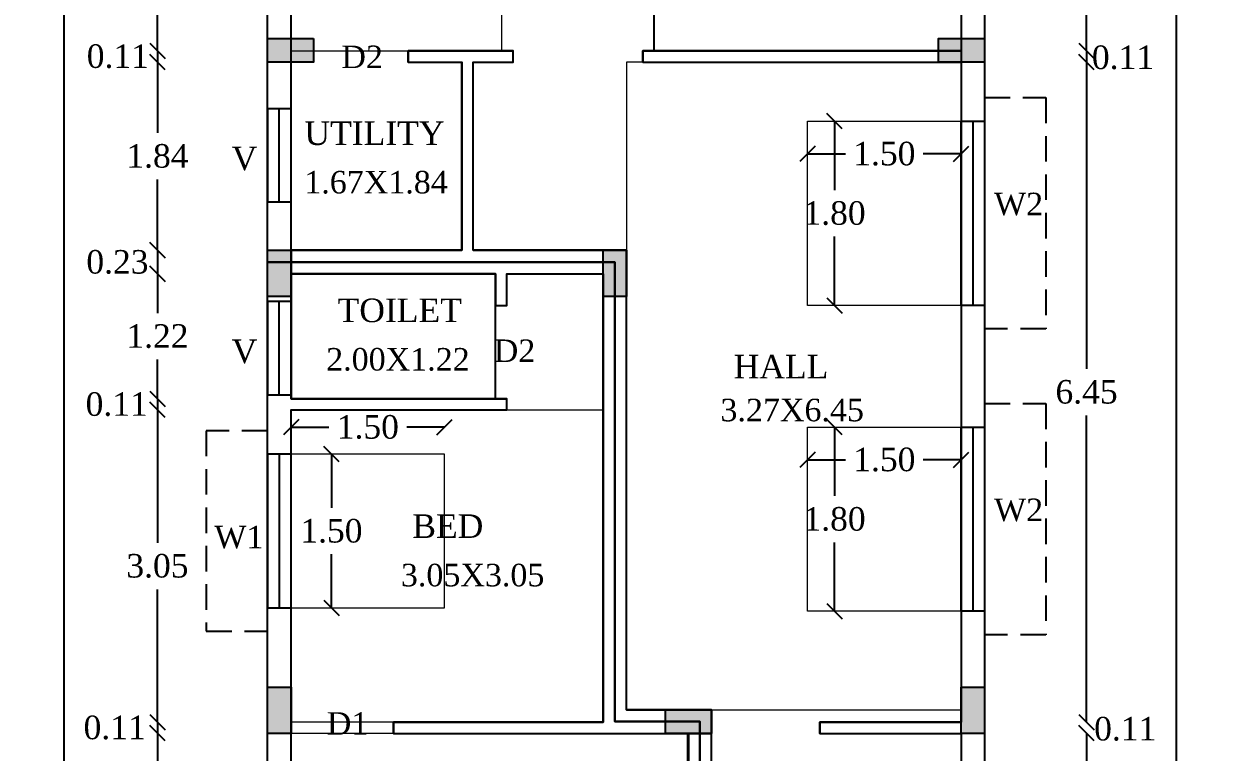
# Model space of a CAD drawing. Header units: metres. Extents: x 7608 to 7792, y -2400 to -2275.
# Drawn here: x 7667.82 to 7679.47, y -2310.69 to -2303.58 of the extents above; entities that cross this region are included whole.
import ezdxf

# ---------------------------------------------------------------- set-up
doc = ezdxf.new("R2010")
doc.units = ezdxf.units.M
doc.header["$MEASUREMENT"] = 0
doc.linetypes.add('HIDDEN', pattern=[0.375, 0.25, -0.125])
doc.layers.add('BLK_1_FLR_1_BLT_UP_AREA', color=1, linetype='Continuous', plot=False)
for name, color, linetype in [('BLK_1_FLR_1_CARPET_AREA', 10, 'Continuous'), ('BLK_1_FLR_1_REGULAR_ROOM_1', 117, 'Continuous'), ('BLK_1_FLR_1_ROOF_AREA', 7, 'Continuous'), ('BLK_1_FLR_1_UNITFA_1', 7, 'Continuous'), ('BLK_1_FLR_1_UNITFA_2', 7, 'Continuous'), ('BLK_1_FLR_1_WC_BATH', 7, 'Continuous')]:
    doc.layers.add(name, color=color, linetype=linetype)
for name, color, linetype, lineweight in [('BLK_1_FLR_1_KITCHEN', 163, 'Continuous', 0), ('BLK_1_FLR_1_REGULAR_ROOM_2', 163, 'Continuous', 0), ('BLK_1_FLR_1_REGULAR_ROOM_3', 163, 'Continuous', 0), ('BLK_1_FLR_1_ROOM_1_LIGHT_VENTILATION_1', 232, 'Continuous', 0), ('BLK_1_FLR_1_ROOM_1_LIGHT_VENTILATION_2', 232, 'Continuous', 0)]:
    doc.layers.add(name, color=color, linetype=linetype, lineweight=lineweight)
doc.styles.add('Isa-', font='times.ttf')
doc.styles.add('STYLE2', font='times.ttf')
doc.dimstyles.new('ISO-25', dxfattribs={"dimscale": 0, "dimtxt": 0.23, "dimasz": 0.15, "dimexe": 1.25, "dimexo": 0.625, "dimgap": 0.11, "dimtad": 0, "dimtih": 1, "dimtoh": 1, "dimzin": 1, "dimdsep": 46, "dimtxsty": 'STYLE2', "dimblk": 'OBLIQUE', "dimcen": 0, "dimse1": 1, "dimse2": 1, "dimclrd": 1, "dimclrt": 3, "dimadec": 0, "dimazin": 2, "dimtfac": 1, "dimtix": 1, "dimtofl": 0, "dimtmove": 0, "dimatfit": 3, "dimfxl": 0, "dimtolj": 1, "dimarcsym": 0})

# ---------------------------------------------------------------- blocks, each defined once
blk = doc.blocks.new('_Oblique')
at = {"color": 0, "linetype": 'ByBlock', "lineweight": -2}
blk.add_line((-0.5, -0.5), (0.5, 0.5), dxfattribs=at)
blk = doc.blocks.new('*D73')
at = {"color": 1, "lineweight": -2}
for p, q in [((7669.124, -2300.791), (7669.124, -2302.089)), ((7669.124, -2303.841), (7669.124, -2302.544))]:
    blk.add_line(p, q, dxfattribs=at)
at = {"layer": 'Defpoints', "color": 0}
for p in [(7671.273, -2300.791), (7669.124, -2303.841), (7671.746, -2303.841)]:
    blk.add_point(p, dxfattribs=at)
at = {"color": 1, "lineweight": -2, "xscale": 0.15, "yscale": 0.15, "zscale": 0.15}
for p, rotation in [((7669.124, -2300.791), 90), ((7669.124, -2303.841), 270)]:
    blk.add_blockref('_Oblique', p, dxfattribs=dict(at, rotation=rotation))
at = {"color": 3, "insert": (7669.124, -2302.316), "char_height": 0.23, "attachment_point": 5, "style": 'STYLE2'}
blk.add_mtext('\\A1;3.05', dxfattribs=at)
blk = doc.blocks.new('*D74')
at = {"color": 1, "lineweight": -2}
for p, q in [((7669.124, -2303.841), (7669.124, -2303.691)), ((7669.124, -2303.841), (7669.124, -2303.951)), ((7669.124, -2303.951), (7669.124, -2304.101))]:
    blk.add_line(p, q, dxfattribs=at)
at = {"layer": 'Defpoints', "color": 0}
for p in [(7671.577, -2303.841), (7669.124, -2303.951), (7671.555, -2303.951)]:
    blk.add_point(p, dxfattribs=at)
at = {"color": 1, "lineweight": -2, "xscale": 0.15, "yscale": 0.15, "zscale": 0.15}
for p, rotation in [((7669.124, -2303.841), 270), ((7669.124, -2303.951), 90)]:
    blk.add_blockref('_Oblique', p, dxfattribs=dict(at, rotation=rotation))
at = {"color": 3, "insert": (7668.737, -2303.896), "char_height": 0.23, "attachment_point": 5, "style": 'STYLE2'}
blk.add_mtext('\\A1;0.11', dxfattribs=at)
blk = doc.blocks.new('*D75')
at = {"color": 1, "lineweight": -2}
for p, q in [((7669.124, -2303.951), (7669.124, -2304.644)), ((7669.124, -2305.791), (7669.124, -2305.099))]:
    blk.add_line(p, q, dxfattribs=at)
at = {"layer": 'Defpoints', "color": 0}
for p in [(7671.723, -2303.951), (7669.124, -2305.791), (7671.266, -2305.791)]:
    blk.add_point(p, dxfattribs=at)
at = {"color": 1, "lineweight": -2, "xscale": 0.15, "yscale": 0.15, "zscale": 0.15}
for p, rotation in [((7669.124, -2303.951), 90), ((7669.124, -2305.791), 270)]:
    blk.add_blockref('_Oblique', p, dxfattribs=dict(at, rotation=rotation))
at = {"color": 3, "insert": (7669.124, -2304.871), "char_height": 0.23, "attachment_point": 5, "style": 'STYLE2'}
blk.add_mtext('\\A1;1.84', dxfattribs=at)
blk = doc.blocks.new('*D76')
at = {"color": 1, "lineweight": -2}
blk.add_line((7669.124, -2305.791), (7669.124, -2306.021), dxfattribs=at)
at = {"layer": 'Defpoints', "color": 0}
for p in [(7671.266, -2305.791), (7669.124, -2306.021), (7671.237, -2306.021)]:
    blk.add_point(p, dxfattribs=at)
at = {"color": 1, "lineweight": -2, "xscale": 0.15, "yscale": 0.15, "zscale": 0.15}
for p, rotation in [((7669.124, -2305.791), 90), ((7669.124, -2306.021), 270)]:
    blk.add_blockref('_Oblique', p, dxfattribs=dict(at, rotation=rotation))
at = {"color": 3, "insert": (7668.733, -2305.906), "char_height": 0.23, "attachment_point": 5, "style": 'STYLE2'}
blk.add_mtext('\\A1;0.23', dxfattribs=at)
blk = doc.blocks.new('*D77')
at = {"color": 1, "lineweight": -2}
for p, q in [((7669.124, -2306.021), (7669.124, -2306.404)), ((7669.124, -2307.241), (7669.124, -2306.859))]:
    blk.add_line(p, q, dxfattribs=at)
at = {"layer": 'Defpoints', "color": 0}
for p in [(7671.237, -2306.021), (7669.124, -2307.241), (7671.28, -2307.241)]:
    blk.add_point(p, dxfattribs=at)
at = {"color": 1, "lineweight": -2, "xscale": 0.15, "yscale": 0.15, "zscale": 0.15}
for p, rotation in [((7669.124, -2306.021), 90), ((7669.124, -2307.241), 270)]:
    blk.add_blockref('_Oblique', p, dxfattribs=dict(at, rotation=rotation))
at = {"color": 3, "insert": (7669.124, -2306.631), "char_height": 0.23, "attachment_point": 5, "style": 'STYLE2'}
blk.add_mtext('\\A1;1.22', dxfattribs=at)
blk = doc.blocks.new('*D78')
at = {"color": 1, "lineweight": -2}
for p, q in [((7669.124, -2307.241), (7669.124, -2307.091)), ((7669.124, -2307.241), (7669.124, -2307.351)), ((7669.124, -2307.351), (7669.124, -2307.501))]:
    blk.add_line(p, q, dxfattribs=at)
at = {"layer": 'Defpoints', "color": 0}
for p in [(7671.28, -2307.241), (7669.124, -2307.351), (7671.261, -2307.351)]:
    blk.add_point(p, dxfattribs=at)
at = {"color": 1, "lineweight": -2, "xscale": 0.15, "yscale": 0.15, "zscale": 0.15}
for p, rotation in [((7669.124, -2307.241), 270), ((7669.124, -2307.351), 90)]:
    blk.add_blockref('_Oblique', p, dxfattribs=dict(at, rotation=rotation))
at = {"color": 3, "insert": (7668.726, -2307.296), "char_height": 0.23, "attachment_point": 5, "style": 'STYLE2'}
blk.add_mtext('\\A1;0.11', dxfattribs=at)
blk = doc.blocks.new('*D79')
at = {"color": 1, "lineweight": -2}
for p, q in [((7669.124, -2307.351), (7669.124, -2308.649)), ((7669.124, -2310.401), (7669.124, -2309.104))]:
    blk.add_line(p, q, dxfattribs=at)
at = {"layer": 'Defpoints', "color": 0}
for p in [(7671.261, -2307.351), (7669.124, -2310.401), (7671.851, -2310.401)]:
    blk.add_point(p, dxfattribs=at)
at = {"color": 1, "lineweight": -2, "xscale": 0.15, "yscale": 0.15, "zscale": 0.15}
for p, rotation in [((7669.124, -2307.351), 90), ((7669.124, -2310.401), 270)]:
    blk.add_blockref('_Oblique', p, dxfattribs=dict(at, rotation=rotation))
at = {"color": 3, "insert": (7669.124, -2308.876), "char_height": 0.23, "attachment_point": 5, "style": 'STYLE2'}
blk.add_mtext('\\A1;3.05', dxfattribs=at)
blk = doc.blocks.new('*D80')
at = {"color": 1, "lineweight": -2}
for p, q in [((7669.124, -2310.401), (7669.124, -2310.251)), ((7669.124, -2310.401), (7669.124, -2310.511)), ((7669.124, -2310.511), (7669.124, -2310.661))]:
    blk.add_line(p, q, dxfattribs=at)
at = {"layer": 'Defpoints', "color": 0}
for p in [(7669.124, -2310.511), (7671.851, -2310.401), (7671.857, -2310.511)]:
    blk.add_point(p, dxfattribs=at)
at = {"color": 1, "lineweight": -2, "xscale": 0.15, "yscale": 0.15, "zscale": 0.15}
for p, rotation in [((7669.124, -2310.401), 270), ((7669.124, -2310.511), 90)]:
    blk.add_blockref('_Oblique', p, dxfattribs=dict(at, rotation=rotation))
at = {"color": 3, "insert": (7668.706, -2310.456), "char_height": 0.23, "attachment_point": 5, "style": 'STYLE2'}
blk.add_mtext('\\A1;0.11', dxfattribs=at)
blk = doc.blocks.new('*D81')
at = {"color": 1, "lineweight": -2}
for p, q in [((7669.124, -2310.511), (7669.124, -2310.909)), ((7669.124, -2312.791), (7669.124, -2311.364))]:
    blk.add_line(p, q, dxfattribs=at)
at = {"layer": 'Defpoints', "color": 0}
for p in [(7671.857, -2310.511), (7669.124, -2312.791), (7672.168, -2312.791)]:
    blk.add_point(p, dxfattribs=at)
at = {"color": 1, "lineweight": -2, "xscale": 0.15, "yscale": 0.15, "zscale": 0.15}
for p, rotation in [((7669.124, -2310.511), 90), ((7669.124, -2312.791), 270)]:
    blk.add_blockref('_Oblique', p, dxfattribs=dict(at, rotation=rotation))
at = {"color": 3, "insert": (7669.124, -2311.136), "char_height": 0.23, "attachment_point": 5, "style": 'STYLE2'}
blk.add_mtext('\\A1;2.28', dxfattribs=at)
blk = doc.blocks.new('*D97')
at = {"color": 1, "lineweight": -2}
for p, q in [((7668.21, -2300.561), (7668.21, -2315.804)), ((7668.21, -2331.501), (7668.21, -2316.259))]:
    blk.add_line(p, q, dxfattribs=at)
at = {"layer": 'Defpoints', "color": 0}
for p in [(7668.21, -2300.561), (7672.948, -2300.561), (7672.948, -2331.501)]:
    blk.add_point(p, dxfattribs=at)
at = {"color": 1, "lineweight": -2, "xscale": 0.15, "yscale": 0.15, "zscale": 0.15}
for p, rotation in [((7668.21, -2300.561), 90), ((7668.21, -2331.501), 270)]:
    blk.add_blockref('_Oblique', p, dxfattribs=dict(at, rotation=rotation))
at = {"color": 3, "insert": (7668.21, -2316.031), "char_height": 0.23, "attachment_point": 5, "style": 'STYLE2'}
blk.add_mtext('\\A1;30.94', dxfattribs=at)
blk = doc.blocks.new('*D107')
at = {"color": 1, "lineweight": -2}
for p, q in [((7678.208, -2300.791), (7678.208, -2302.089)), ((7678.208, -2303.841), (7678.208, -2302.544))]:
    blk.add_line(p, q, dxfattribs=at)
at = {"layer": 'Defpoints', "color": 0}
for p in [(7676.436, -2300.791), (7676.392, -2303.841), (7678.208, -2303.841)]:
    blk.add_point(p, dxfattribs=at)
at = {"color": 1, "lineweight": -2, "xscale": 0.15, "yscale": 0.15, "zscale": 0.15}
for p, rotation in [((7678.208, -2300.791), 90), ((7678.208, -2303.841), 270)]:
    blk.add_blockref('_Oblique', p, dxfattribs=dict(at, rotation=rotation))
at = {"color": 3, "insert": (7678.208, -2302.316), "char_height": 0.23, "attachment_point": 5, "style": 'STYLE2'}
blk.add_mtext('\\A1;3.05', dxfattribs=at)
blk = doc.blocks.new('*D108')
at = {"color": 1, "lineweight": -2}
for p, q in [((7678.208, -2303.841), (7678.208, -2303.691)), ((7678.208, -2303.841), (7678.208, -2303.951)), ((7678.208, -2303.951), (7678.208, -2304.101))]:
    blk.add_line(p, q, dxfattribs=at)
at = {"layer": 'Defpoints', "color": 0}
for p in [(7676.392, -2303.841), (7676.392, -2303.951), (7678.208, -2303.951)]:
    blk.add_point(p, dxfattribs=at)
at = {"color": 1, "lineweight": -2, "xscale": 0.15, "yscale": 0.15, "zscale": 0.15}
for p, rotation in [((7678.208, -2303.841), 270), ((7678.208, -2303.951), 90)]:
    blk.add_blockref('_Oblique', p, dxfattribs=dict(at, rotation=rotation))
at = {"color": 3, "insert": (7678.564, -2303.907), "char_height": 0.23, "attachment_point": 5, "style": 'STYLE2'}
blk.add_mtext('\\A1;0.11', dxfattribs=at)
blk = doc.blocks.new('*D109')
at = {"color": 1, "lineweight": -2}
for p, q in [((7678.208, -2303.951), (7678.208, -2306.949)), ((7678.208, -2310.401), (7678.208, -2307.404))]:
    blk.add_line(p, q, dxfattribs=at)
at = {"layer": 'Defpoints', "color": 0}
for p in [(7676.392, -2303.951), (7676.188, -2310.401), (7678.208, -2310.401)]:
    blk.add_point(p, dxfattribs=at)
at = {"color": 1, "lineweight": -2, "xscale": 0.15, "yscale": 0.15, "zscale": 0.15}
for p, rotation in [((7678.208, -2303.951), 90), ((7678.208, -2310.401), 270)]:
    blk.add_blockref('_Oblique', p, dxfattribs=dict(at, rotation=rotation))
at = {"color": 3, "insert": (7678.208, -2307.176), "char_height": 0.23, "attachment_point": 5, "style": 'STYLE2'}
blk.add_mtext('\\A1;6.45', dxfattribs=at)
blk = doc.blocks.new('*D110')
at = {"color": 1, "lineweight": -2}
for p, q in [((7678.208, -2310.401), (7678.208, -2310.251)), ((7678.208, -2310.511), (7678.208, -2310.661))]:
    blk.add_line(p, q, dxfattribs=at)
at = {"layer": 'Defpoints', "color": 0}
for p in [(7676.171, -2310.511), (7676.188, -2310.401), (7678.208, -2310.511)]:
    blk.add_point(p, dxfattribs=at)
at = {"color": 1, "lineweight": -2, "xscale": 0.15, "yscale": 0.15, "zscale": 0.15}
for p, rotation in [((7678.208, -2310.401), 270), ((7678.208, -2310.511), 90)]:
    blk.add_blockref('_Oblique', p, dxfattribs=dict(at, rotation=rotation))
at = {"color": 3, "insert": (7678.586, -2310.468), "char_height": 0.23, "attachment_point": 5, "style": 'STYLE2'}
blk.add_mtext('\\A1;0.11', dxfattribs=at)
blk = doc.blocks.new('*D111')
at = {"color": 1, "lineweight": -2}
for p, q in [((7678.208, -2310.511), (7678.208, -2311.137)), ((7678.208, -2312.671), (7678.208, -2311.591))]:
    blk.add_line(p, q, dxfattribs=at)
at = {"layer": 'Defpoints', "color": 0}
for p in [(7676.171, -2310.511), (7676.179, -2312.671), (7678.208, -2312.671)]:
    blk.add_point(p, dxfattribs=at)
at = {"color": 1, "lineweight": -2, "xscale": 0.15, "yscale": 0.15, "zscale": 0.15}
for p, rotation in [((7678.208, -2310.511), 90), ((7678.208, -2312.671), 270)]:
    blk.add_blockref('_Oblique', p, dxfattribs=dict(at, rotation=rotation))
at = {"color": 3, "insert": (7678.208, -2311.364), "char_height": 0.23, "attachment_point": 5, "style": 'STYLE2'}
blk.add_mtext('\\A1;2.16', dxfattribs=at)
blk = doc.blocks.new('*D122')
at = {"color": 1, "lineweight": -2}
for p, q in [((7679.083, -2300.561), (7679.083, -2315.804)), ((7679.083, -2331.501), (7679.083, -2316.259))]:
    blk.add_line(p, q, dxfattribs=at)
at = {"layer": 'Defpoints', "color": 0}
for p in [(7676.485, -2300.561), (7679.083, -2300.561), (7676.485, -2331.501)]:
    blk.add_point(p, dxfattribs=at)
at = {"color": 1, "lineweight": -2, "xscale": 0.15, "yscale": 0.15, "zscale": 0.15}
for p, rotation in [((7679.083, -2300.561), 90), ((7679.083, -2331.501), 270)]:
    blk.add_blockref('_Oblique', p, dxfattribs=dict(at, rotation=rotation))
at = {"color": 3, "insert": (7679.083, -2316.031), "char_height": 0.23, "attachment_point": 5, "style": 'STYLE2'}
blk.add_mtext('\\A1;30.94', dxfattribs=at)
blk = doc.blocks.new('*D365')
at = {"layer": 'BLK_1_FLR_1_ROOM_1_LIGHT_VENTILATION_1', "color": 232, "lineweight": -2}
for p, q in [((7670.431, -2307.519), (7670.8, -2307.519)), ((7671.931, -2307.519), (7671.562, -2307.519))]:
    blk.add_line(p, q, dxfattribs=at)
at = {"layer": 'Defpoints', "color": 0}
for p in [(7670.431, -2307.519), (7670.431, -2307.784), (7671.931, -2307.784)]:
    blk.add_point(p, dxfattribs=at)
at = {"layer": 'BLK_1_FLR_1_ROOM_1_LIGHT_VENTILATION_1', "color": 232, "lineweight": -2, "xscale": 0.15, "yscale": 0.15, "zscale": 0.15, "rotation": 180}
blk.add_blockref('_Oblique', (7670.431, -2307.519), dxfattribs=at)
at = {"layer": 'BLK_1_FLR_1_ROOM_1_LIGHT_VENTILATION_1', "color": 232, "lineweight": -2, "xscale": 0.15, "yscale": 0.15, "zscale": 0.15}
blk.add_blockref('_Oblique', (7671.931, -2307.519), dxfattribs=at)
at = {"layer": 'BLK_1_FLR_1_ROOM_1_LIGHT_VENTILATION_1', "color": 232, "insert": (7671.181, -2307.519), "char_height": 0.23, "attachment_point": 5, "style": 'STYLE2'}
blk.add_mtext('\\A1;1.50', dxfattribs=at)
blk = doc.blocks.new('*D366')
at = {"layer": 'BLK_1_FLR_1_ROOM_1_LIGHT_VENTILATION_1', "color": 232, "lineweight": -2}
for p, q in [((7670.825, -2307.784), (7670.825, -2308.306)), ((7670.825, -2309.284), (7670.825, -2308.761))]:
    blk.add_line(p, q, dxfattribs=at)
at = {"layer": 'Defpoints', "color": 0}
for p in [(7671.931, -2307.784), (7670.825, -2309.284), (7671.931, -2309.284)]:
    blk.add_point(p, dxfattribs=at)
at = {"layer": 'BLK_1_FLR_1_ROOM_1_LIGHT_VENTILATION_1', "color": 232, "lineweight": -2, "xscale": 0.15, "yscale": 0.15, "zscale": 0.15}
for p, rotation in [((7670.825, -2307.784), 90), ((7670.825, -2309.284), 270)]:
    blk.add_blockref('_Oblique', p, dxfattribs=dict(at, rotation=rotation))
at = {"layer": 'BLK_1_FLR_1_ROOM_1_LIGHT_VENTILATION_1', "color": 232, "insert": (7670.825, -2308.534), "char_height": 0.23, "attachment_point": 5, "style": 'STYLE2'}
blk.add_mtext('\\A1;1.50', dxfattribs=at)
blk = doc.blocks.new('*D371')
at = {"layer": 'BLK_1_FLR_1_ROOM_1_LIGHT_VENTILATION_2', "color": 232, "lineweight": -2}
for p, q in [((7675.481, -2304.848), (7675.85, -2304.848)), ((7676.981, -2304.848), (7676.612, -2304.848))]:
    blk.add_line(p, q, dxfattribs=at)
at = {"layer": 'Defpoints', "color": 0}
for p in [(7675.481, -2304.529), (7676.981, -2304.529), (7675.481, -2304.848)]:
    blk.add_point(p, dxfattribs=at)
at = {"layer": 'BLK_1_FLR_1_ROOM_1_LIGHT_VENTILATION_2', "color": 232, "lineweight": -2, "xscale": 0.15, "yscale": 0.15, "zscale": 0.15, "rotation": 180}
blk.add_blockref('_Oblique', (7675.481, -2304.848), dxfattribs=at)
at = {"layer": 'BLK_1_FLR_1_ROOM_1_LIGHT_VENTILATION_2', "color": 232, "lineweight": -2, "xscale": 0.15, "yscale": 0.15, "zscale": 0.15}
blk.add_blockref('_Oblique', (7676.981, -2304.848), dxfattribs=at)
at = {"layer": 'BLK_1_FLR_1_ROOM_1_LIGHT_VENTILATION_2', "color": 232, "insert": (7676.231, -2304.848), "char_height": 0.23, "attachment_point": 5, "style": 'STYLE2'}
blk.add_mtext('\\A1;1.50', dxfattribs=at)
blk = doc.blocks.new('*D372')
at = {"layer": 'BLK_1_FLR_1_ROOM_1_LIGHT_VENTILATION_2', "color": 232, "lineweight": -2}
for p, q in [((7675.744, -2304.529), (7675.744, -2305.202)), ((7675.744, -2306.329), (7675.744, -2305.656))]:
    blk.add_line(p, q, dxfattribs=at)
at = {"layer": 'Defpoints', "color": 0}
for p in [(7675.481, -2304.529), (7675.744, -2304.529), (7675.481, -2306.329)]:
    blk.add_point(p, dxfattribs=at)
at = {"layer": 'BLK_1_FLR_1_ROOM_1_LIGHT_VENTILATION_2', "color": 232, "lineweight": -2, "xscale": 0.15, "yscale": 0.15, "zscale": 0.15}
for p, rotation in [((7675.744, -2304.529), 90), ((7675.744, -2306.329), 270)]:
    blk.add_blockref('_Oblique', p, dxfattribs=dict(at, rotation=rotation))
at = {"layer": 'BLK_1_FLR_1_ROOM_1_LIGHT_VENTILATION_2', "color": 232, "insert": (7675.744, -2305.429), "char_height": 0.23, "attachment_point": 5, "style": 'STYLE2'}
blk.add_mtext('\\A1;1.80', dxfattribs=at)
blk = doc.blocks.new('*D373')
at = {"layer": 'BLK_1_FLR_1_ROOM_1_LIGHT_VENTILATION_2', "color": 232, "lineweight": -2}
for p, q in [((7675.481, -2307.837), (7675.85, -2307.837)), ((7676.981, -2307.837), (7676.612, -2307.837))]:
    blk.add_line(p, q, dxfattribs=at)
at = {"layer": 'Defpoints', "color": 0}
for p in [(7675.481, -2307.518), (7676.981, -2307.518), (7675.481, -2307.837)]:
    blk.add_point(p, dxfattribs=at)
at = {"layer": 'BLK_1_FLR_1_ROOM_1_LIGHT_VENTILATION_2', "color": 232, "lineweight": -2, "xscale": 0.15, "yscale": 0.15, "zscale": 0.15, "rotation": 180}
blk.add_blockref('_Oblique', (7675.481, -2307.837), dxfattribs=at)
at = {"layer": 'BLK_1_FLR_1_ROOM_1_LIGHT_VENTILATION_2', "color": 232, "lineweight": -2, "xscale": 0.15, "yscale": 0.15, "zscale": 0.15}
blk.add_blockref('_Oblique', (7676.981, -2307.837), dxfattribs=at)
at = {"layer": 'BLK_1_FLR_1_ROOM_1_LIGHT_VENTILATION_2', "color": 232, "insert": (7676.231, -2307.837), "char_height": 0.23, "attachment_point": 5, "style": 'STYLE2'}
blk.add_mtext('\\A1;1.50', dxfattribs=at)
blk = doc.blocks.new('*D374')
at = {"layer": 'BLK_1_FLR_1_ROOM_1_LIGHT_VENTILATION_2', "color": 232, "lineweight": -2}
for p, q in [((7675.744, -2307.518), (7675.744, -2308.191)), ((7675.744, -2309.318), (7675.744, -2308.645))]:
    blk.add_line(p, q, dxfattribs=at)
at = {"layer": 'Defpoints', "color": 0}
for p in [(7675.481, -2307.518), (7675.744, -2307.518), (7675.481, -2309.318)]:
    blk.add_point(p, dxfattribs=at)
at = {"layer": 'BLK_1_FLR_1_ROOM_1_LIGHT_VENTILATION_2', "color": 232, "lineweight": -2, "xscale": 0.15, "yscale": 0.15, "zscale": 0.15}
for p, rotation in [((7675.744, -2307.518), 90), ((7675.744, -2309.318), 270)]:
    blk.add_blockref('_Oblique', p, dxfattribs=dict(at, rotation=rotation))
at = {"layer": 'BLK_1_FLR_1_ROOM_1_LIGHT_VENTILATION_2', "color": 232, "insert": (7675.744, -2308.418), "char_height": 0.23, "attachment_point": 5, "style": 'STYLE2'}
blk.add_mtext('\\A1;1.80', dxfattribs=at)

msp = doc.modelspace()

# ---------------------------------------------------------------- hatches: boundary and pattern name
h = msp.add_hatch(color=5)
h.dxf.hatch_style = 1
h.paths.add_polyline_path([(7670.20072, -2303.72125), (7670.20072, -2303.95125), (7670.65072, -2303.95125), (7670.65072, -2303.72125)])
h = msp.add_hatch(color=5)
h.dxf.hatch_style = 1
h.paths.add_polyline_path([(7676.76072, -2303.72125), (7676.76072, -2303.95125), (7677.21072, -2303.95125), (7677.21072, -2303.72125)])
h = msp.add_hatch(color=5)
h.dxf.hatch_style = 1
h.paths.add_polyline_path([(7670.20072, -2306.24125), (7670.43072, -2306.24125), (7670.43072, -2305.79125), (7670.20072, -2305.79125)])
h = msp.add_hatch(color=5)
h.dxf.hatch_style = 1
h.paths.add_polyline_path([(7673.48072, -2306.24125), (7673.71072, -2306.24125), (7673.71072, -2305.79125), (7673.48072, -2305.79125)])
h = msp.add_hatch(color=5)
h.dxf.hatch_style = 1
h.paths.add_polyline_path([(7670.20072, -2310.51125), (7670.43072, -2310.51125), (7670.43072, -2310.06125), (7670.20072, -2310.06125)])
h = msp.add_hatch(color=5)
h.dxf.hatch_style = 1
h.paths.add_polyline_path([(7676.98072, -2310.51125), (7677.21072, -2310.51125), (7677.21072, -2310.06125), (7676.98072, -2310.06125)])
h = msp.add_hatch(color=5)
h.dxf.hatch_style = 1
h.paths.add_polyline_path([(7674.09072, -2310.28125), (7674.09072, -2310.51125), (7674.54072, -2310.51125), (7674.54072, -2310.28125)])

# ---------------------------------------------------------------- linework, layer by layer
for p, q in [((7670.43072, -2307.24125), (7670.43072, -2300.79125)), ((7676.98072, -2300.79125), (7676.98072, -2310.40125)), ((7671.5753, -2303.84125), (7672.49072, -2303.84125)), ((7671.5753, -2303.95125), (7671.5753, -2303.84125)), ((7672.49072, -2303.84125), (7672.60072, -2303.84125)), ((7672.49072, -2303.84125), (7672.49072, -2303.84125)), ((7672.60072, -2303.95125), (7672.60072, -2303.84125)), ((7673.87072, -2303.95125), (7673.87072, -2303.84125)), ((7673.98072, -2303.84125), (7676.98072, -2303.84125)), ((7671.5753, -2303.95125), (7672.10072, -2303.95125)), ((7672.10072, -2305.79125), (7672.10072, -2303.95125)), ((7672.21072, -2303.95125), (7672.60072, -2303.95125)), ((7672.21072, -2305.79125), (7672.21072, -2303.95125)), ((7673.87072, -2303.95125), (7676.98072, -2303.95125)), ((7670.43072, -2305.79125), (7672.10072, -2305.79125)), ((7672.21072, -2305.79125), (7673.71072, -2305.79125)), ((7673.71072, -2310.28125), (7673.71072, -2305.79125)), ((7670.43072, -2306.02125), (7672.43072, -2306.02125)), ((7672.43072, -2306.33125), (7672.43072, -2306.02125)), ((7672.54072, -2306.02125), (7673.48072, -2306.02125)), ((7672.54072, -2306.33125), (7672.54072, -2306.02125)), ((7673.48072, -2310.40125), (7673.48072, -2306.02125)), ((7672.43072, -2306.33125), (7672.54072, -2306.33125)), ((7670.43072, -2307.24125), (7672.54072, -2307.24125)), ((7672.54072, -2307.35125), (7672.54072, -2307.24125)), ((7670.43072, -2307.35125), (7672.54072, -2307.35125)), ((7670.43072, -2317.13125), (7670.43072, -2307.35125)), ((7673.48072, -2310.40125), (7673.48072, -2310.28125)), ((7673.71072, -2310.28125), (7674.54072, -2310.28125)), ((7674.54072, -2315.45125), (7674.54072, -2310.28125)), ((7671.43072, -2310.40125), (7673.48072, -2310.40125)), ((7671.43072, -2310.51125), (7671.43072, -2310.40125)), ((7671.43072, -2310.51125), (7674.54072, -2310.51125)), ((7674.31072, -2315.45125), (7674.31072, -2310.51125)), ((7675.60072, -2310.51125), (7675.60072, -2310.40125)), ((7675.60072, -2310.40125), (7676.98072, -2310.40125)), ((7675.60072, -2310.51125), (7676.98072, -2310.51125)), ((7676.98072, -2310.51125), (7676.98072, -2312.67125))]:
    msp.add_line(p, q)
at = {"color": 2}
for p, q in [((7673.87072, -2303.84125), (7673.98072, -2303.84125)), ((7670.31572, -2305.31769), (7670.31572, -2304.40769)), ((7677.09572, -2304.52908), (7677.09572, -2306.32908)), ((7670.31572, -2307.20185), (7670.31572, -2306.29185)), ((7677.09572, -2307.51789), (7677.09572, -2309.31789)), ((7670.31572, -2307.78381), (7670.31572, -2309.28381))]:
    msp.add_line(p, q, dxfattribs=at)
msp.add_lwpolyline([(7670.20072, -2300.56125), (7677.21072, -2300.56125), (7677.21072, -2331.50125), (7670.20072, -2331.50125)], close=True)
at = {"color": 5}
for points in [[(7670.65072, -2303.72125), (7670.65072, -2303.95125), (7670.20072, -2303.95125), (7670.20072, -2303.72125)], [(7677.21072, -2303.72125), (7677.21072, -2303.95125), (7676.76072, -2303.95125), (7676.76072, -2303.72125)], [(7670.20072, -2305.79125), (7670.43072, -2305.79125), (7670.43072, -2306.24125), (7670.20072, -2306.24125)], [(7673.48072, -2305.79125), (7673.71072, -2305.79125), (7673.71072, -2306.24125), (7673.48072, -2306.24125)], [(7670.20072, -2310.06125), (7670.43072, -2310.06125), (7670.43072, -2310.51125), (7670.20072, -2310.51125)], [(7676.98072, -2310.06125), (7677.21072, -2310.06125), (7677.21072, -2310.51125), (7676.98072, -2310.51125)], [(7674.54072, -2310.28125), (7674.54072, -2310.51125), (7674.09072, -2310.51125), (7674.09072, -2310.28125)]]:
    msp.add_lwpolyline(points, close=True, dxfattribs=at)
at = {"color": 2, "linetype": 'HIDDEN'}
for points in [[(7677.21072, -2304.29908), (7677.81072, -2304.29908), (7677.81072, -2306.55908), (7677.21072, -2306.55908)], [(7677.21072, -2307.28789), (7677.81072, -2307.28789), (7677.81072, -2309.54789), (7677.21072, -2309.54789)], [(7670.20072, -2307.55381), (7669.60072, -2307.55381), (7669.60072, -2309.51381), (7670.20072, -2309.51381)]]:
    msp.add_lwpolyline(points, dxfattribs=at)
at = {"color": 2}
for points in [[(7670.43072, -2304.40769), (7670.20072, -2304.40769), (7670.20072, -2305.31769), (7670.43072, -2305.31769)], [(7677.21072, -2306.32908), (7676.98072, -2306.32908), (7676.98072, -2304.52908), (7677.21072, -2304.52908)], [(7670.43072, -2306.29185), (7670.20072, -2306.29185), (7670.20072, -2307.20185), (7670.43072, -2307.20185)], [(7677.21072, -2309.31789), (7676.98072, -2309.31789), (7676.98072, -2307.51789), (7677.21072, -2307.51789)], [(7670.20072, -2309.28381), (7670.43072, -2309.28381), (7670.43072, -2307.78381), (7670.20072, -2307.78381)]]:
    msp.add_lwpolyline(points, close=True, dxfattribs=at)
at = {"layer": 'BLK_1_FLR_1_BLT_UP_AREA', "color": 3}
msp.add_lwpolyline([(7670.20072, -2300.56125), (7677.21072, -2300.56125), (7677.21072, -2331.50125), (7670.20072, -2331.50125)], close=True, dxfattribs=at)
at = {"layer": 'BLK_1_FLR_1_CARPET_AREA', "color": 25}
for points in [[(7674.54072, -2312.67125), (7674.54072, -2310.28125), (7673.71072, -2310.28125), (7673.71072, -2305.79125), (7672.21072, -2305.79125), (7672.21072, -2303.95125), (7672.60072, -2303.95125), (7672.60072, -2303.84125), (7671.5753, -2303.84125), (7671.5753, -2303.95125), (7672.10072, -2303.95125), (7672.10072, -2305.79125), (7670.43072, -2305.79125), (7670.43072, -2300.79125)], [(7676.98072, -2300.79125), (7676.98072, -2303.84125), (7673.87072, -2303.84125), (7673.87072, -2303.95125), (7676.98072, -2303.95125), (7676.98072, -2310.40125), (7675.60072, -2310.40125), (7675.60072, -2310.51125), (7676.98072, -2310.51125), (7676.98072, -2312.67125)]]:
    msp.add_lwpolyline(points, dxfattribs=at)
msp.add_lwpolyline([(7670.43072, -2306.02125), (7672.43072, -2306.02125), (7672.43072, -2306.33125), (7672.54072, -2306.33125), (7672.54072, -2306.02125), (7673.48072, -2306.02125), (7673.48072, -2310.40125), (7671.43072, -2310.40125), (7671.43072, -2310.51125), (7674.31572, -2310.51125), (7674.31072, -2312.79125), (7671.43072, -2312.79125), (7671.43072, -2312.90125), (7674.31072, -2312.90125), (7674.31072, -2316.51125), (7672.56072, -2316.51125), (7672.56072, -2317.13125), (7670.43072, -2317.13125), (7670.43072, -2307.35125), (7672.54072, -2307.35125), (7672.54072, -2307.24125), (7670.43072, -2307.24125)], close=True, dxfattribs=at)
at = {"layer": 'BLK_1_FLR_1_KITCHEN', "color": 1}
for points in [[(7672.49072, -2300.79125), (7670.43072, -2300.79125), (7670.43072, -2303.84125), (7672.49072, -2303.84125)], [(7674.31072, -2310.51125), (7670.43072, -2310.51125), (7670.43072, -2312.79125), (7674.31072, -2312.79125)]]:
    msp.add_lwpolyline(points, close=True, dxfattribs=at)
at = {"layer": 'BLK_1_FLR_1_REGULAR_ROOM_1', "color": 1}
msp.add_lwpolyline([(7673.98072, -2300.79125), (7676.98072, -2300.79125), (7676.98072, -2303.84125), (7673.98072, -2303.84125)], close=True, dxfattribs=at)
at = {"layer": 'BLK_1_FLR_1_REGULAR_ROOM_2', "color": 1}
msp.add_lwpolyline([(7673.71072, -2310.28125), (7676.98072, -2310.28125), (7676.98072, -2303.95125), (7673.71072, -2303.95125)], close=True, dxfattribs=at)
at = {"layer": 'BLK_1_FLR_1_REGULAR_ROOM_3', "color": 1}
msp.add_lwpolyline([(7670.43072, -2307.35125), (7673.48072, -2307.35125), (7673.48072, -2310.40125), (7670.43072, -2310.40125)], close=True, dxfattribs=at)
at = {"layer": 'BLK_1_FLR_1_ROOF_AREA', "color": 54}
msp.add_lwpolyline([(7670.20072, -2300.56125), (7677.21072, -2300.56125), (7677.21072, -2331.50125), (7670.20072, -2331.50125)], close=True, dxfattribs=at)
at = {"layer": 'BLK_1_FLR_1_ROOM_1_LIGHT_VENTILATION_1', "color": 232}
msp.add_lwpolyline([(7670.43072, -2309.28381), (7671.93072, -2309.28381), (7671.93072, -2307.78381), (7670.43072, -2307.78381)], close=True, dxfattribs=at)
at = {"layer": 'BLK_1_FLR_1_ROOM_1_LIGHT_VENTILATION_2', "color": 232}
for points in [[(7676.98072, -2304.52908), (7676.98072, -2306.32908), (7675.48072, -2306.32908), (7675.48072, -2304.52908)], [(7676.98072, -2307.51789), (7676.98072, -2309.31789), (7675.48072, -2309.31789), (7675.48072, -2307.51789)]]:
    msp.add_lwpolyline(points, close=True, dxfattribs=at)
at = {"layer": 'BLK_1_FLR_1_UNITFA_1', "color": 234}
msp.add_lwpolyline([(7670.20072, -2300.56125), (7677.21072, -2300.56125), (7677.21072, -2312.90125), (7674.54072, -2312.90125), (7674.42572, -2312.90125), (7674.42572, -2310.51125), (7674.42572, -2310.39625), (7673.71072, -2310.39625), (7673.59572, -2310.39625), (7673.59572, -2306.02125), (7673.59572, -2305.90625), (7670.20072, -2305.90625)], close=True, dxfattribs=at)
at = {"layer": 'BLK_1_FLR_1_UNITFA_2', "color": 234}
msp.add_lwpolyline([(7670.20072, -2305.90625), (7673.59572, -2305.90625), (7673.59572, -2310.39625), (7674.42572, -2310.39625), (7674.42572, -2312.90125), (7674.54072, -2312.90125), (7674.54072, -2316.74125), (7672.79072, -2316.74125), (7672.79072, -2317.13242), (7672.79072, -2317.24742), (7670.20072, -2317.24742)], close=True, dxfattribs=at)
at = {"layer": 'BLK_1_FLR_1_WC_BATH', "color": 3}
msp.add_lwpolyline([(7672.43072, -2306.02125), (7670.43072, -2306.02125), (7670.43072, -2307.24125), (7672.43072, -2307.24125)], close=True, dxfattribs=at)

# ---------------------------------------------------------------- texts
at = {"color": 2, "style": 'Isa-'}
for s, height, p in [('D2', 0.22, (7670.92264, -2304.01045)), ('V', 0.23, (7669.84976, -2305.00841)), ('V', 0.23, (7669.84976, -2306.89257)), ('D2', 0.22, (7672.41242, -2306.88244)), ('W1', 0.22, (7669.68066, -2308.70307)), ('D1', 0.22, (7670.77997, -2310.52478))]:
    msp.add_text(s, height=height, dxfattribs=at).set_placement(p)
at = {"color": 6, "style": 'Isa-'}
for s, p in [('UTILITY', (7670.56124, -2304.76195)), ('TOILET', (7670.88535, -2306.49271)), ('HALL', (7674.75742, -2307.04232)), ('BED', (7671.61567, -2308.60125))]:
    msp.add_text(s, height=0.23, dxfattribs=at).set_placement(p)
at = {"color": 3, "style": 'Isa-'}
for s, p in [('1.67X1.84', (7670.55984, -2305.23516)), ('2.00X1.22', (7670.77395, -2306.96592)), ('3.27X6.45', (7674.6285, -2307.46167)), ('3.05X3.05', (7671.50427, -2309.07446))]:
    msp.add_text(s, height=0.22, dxfattribs=at).set_placement(p)
at = {"color": 2, "linetype": 'HIDDEN', "style": 'Isa-'}
for p in [(7677.3038, -2305.44834), (7677.3038, -2308.43715)]:
    msp.add_text('W2', height=0.22, dxfattribs=at).set_placement(p)

# ---------------------------------------------------------------- dimensions: what is measured, and where the dimension line sits
at = {"color": 7}
for base, p1, p2, override, picture, middle in [((7668.20992, -2300.56125), (7672.94818, -2331.50125), (7672.94818, -2300.56125), {"dimscale": 1}, '*D97', (7668.20992, -2316.03125)), ((7679.083, -2300.56125), (7676.48514, -2331.50125), (7676.48514, -2300.56125), {"dimscale": 1}, '*D122', (7679.083, -2316.03125)), ((7669.12422, -2303.84125), (7671.27282, -2300.79125), (7671.74586, -2303.84125), {"dimscale": 1, "dimtmove": 1}, '*D73', (7669.12422, -2302.31625)), ((7678.20801, -2303.84125), (7676.43562, -2300.79125), (7676.39224, -2303.84125), {"dimscale": 1, "dimtmove": 1}, '*D107', (7678.20801, -2302.31625)), ((7669.12422, -2305.79125), (7671.72343, -2303.95125), (7671.26572, -2305.79125), {"dimscale": 1, "dimtmove": 1}, '*D75', (7669.12422, -2304.87125)), ((7678.20801, -2310.40125), (7676.39224, -2303.95125), (7676.1881, -2310.40125), {"dimscale": 1, "dimtmove": 1}, '*D109', (7678.20801, -2307.17625)), ((7669.12422, -2307.24125), (7671.2374, -2306.02125), (7671.28025, -2307.24125), {"dimscale": 1, "dimtmove": 1}, '*D77', (7669.12422, -2306.63125)), ((7669.12422, -2310.40125), (7671.26099, -2307.35125), (7671.85105, -2310.40125), {"dimscale": 1, "dimtmove": 1}, '*D79', (7669.12422, -2308.87625))]:
    dim = msp.add_linear_dim(base=base, p1=p1, p2=p2, angle=90, dimstyle='ISO-25', override=override, dxfattribs=at)
    dim.commit()
    dim.dimension.update_dxf_attribs({"geometry": picture, "text_midpoint": middle})
for base, p1, p2, override, picture, middle in [((7669.12422, -2303.95125), (7671.57742, -2303.84125), (7671.55499, -2303.95125), {"dimscale": 1, "dimtmove": 1}, '*D74', (7668.73727, -2303.89625)), ((7678.20801, -2303.95125), (7676.39224, -2303.84125), (7676.39224, -2303.95125), {"dimscale": 1, "dimtmove": 1}, '*D108', (7678.56432, -2303.9067)), ((7669.12422, -2306.02125), (7671.26572, -2305.79125), (7671.2374, -2306.02125), {"dimscale": 1, "dimtmove": 1}, '*D76', (7668.73282, -2305.90625)), ((7669.12422, -2307.35125), (7671.28025, -2307.24125), (7671.26099, -2307.35125), {"dimscale": 1, "dimtmove": 1}, '*D78', (7668.72565, -2307.29625)), ((7669.12422, -2310.51125), (7671.85105, -2310.40125), (7671.85746, -2310.51125), {"dimscale": 1, "dimtmove": 1}, '*D80', (7668.70571, -2310.45625)), ((7678.20801, -2310.51125), (7676.1881, -2310.40125), (7676.17133, -2310.51125), {"dimscale": 1, "dimtmove": 2}, '*D110', (7678.58591, -2310.46794)), ((7669.12422, -2312.79125), (7671.85746, -2310.51125), (7672.16807, -2312.79125), {"dimscale": 1, "dimtmove": 1}, '*D81', (7669.12422, -2311.13648)), ((7678.20801, -2312.67125), (7676.17133, -2310.51125), (7676.17861, -2312.67125), {"dimscale": 1, "dimtmove": 1}, '*D111', (7678.20801, -2311.36392))]:
    dim = msp.add_linear_dim(base=base, p1=p1, p2=p2, angle=90, dimstyle='ISO-25', override=override, dxfattribs=at)
    dim.commit()
    dim.dimension.update_dxf_attribs({"geometry": picture, "text_midpoint": middle, "dimtype": 160})
at = {"layer": 'BLK_1_FLR_1_ROOM_1_LIGHT_VENTILATION_1', "color": 232}
dim = msp.add_linear_dim(base=(7670.43072, -2307.51858), p1=(7671.93072, -2307.78381), p2=(7670.43072, -2307.78381), dimstyle='ISO-25', override={"dimscale": 1, "dimclrd": 232, "dimclrt": 232}, dxfattribs=at)
dim.commit()
dim.dimension.update_dxf_attribs({"geometry": '*D365', "text_midpoint": (7671.18072, -2307.51858)})
dim = msp.add_linear_dim(base=(7670.82507, -2309.28381), p1=(7671.93072, -2307.78381), p2=(7671.93072, -2309.28381), angle=90, dimstyle='ISO-25', override={"dimscale": 1, "dimclrd": 232, "dimclrt": 232}, dxfattribs=at)
dim.commit()
dim.dimension.update_dxf_attribs({"geometry": '*D366', "text_midpoint": (7670.82507, -2308.53381)})
at = {"layer": 'BLK_1_FLR_1_ROOM_1_LIGHT_VENTILATION_2', "color": 232}
for base, p1, p2, picture, middle in [((7675.48072, -2304.84781), (7676.98072, -2304.52908), (7675.48072, -2304.52908), '*D371', (7676.23072, -2304.84781)), ((7675.48072, -2307.83662), (7676.98072, -2307.51789), (7675.48072, -2307.51789), '*D373', (7676.23072, -2307.83662))]:
    dim = msp.add_linear_dim(base=base, p1=p1, p2=p2, dimstyle='ISO-25', override={"dimscale": 1, "dimclrd": 232, "dimclrt": 232}, dxfattribs=at)
    dim.commit()
    dim.dimension.update_dxf_attribs({"geometry": picture, "text_midpoint": middle})
for base, p1, p2, picture, middle in [((7675.74421, -2304.52908), (7675.48072, -2306.32908), (7675.48072, -2304.52908), '*D372', (7675.74421, -2305.42908)), ((7675.74421, -2307.51789), (7675.48072, -2309.31789), (7675.48072, -2307.51789), '*D374', (7675.74421, -2308.41789))]:
    dim = msp.add_linear_dim(base=base, p1=p1, p2=p2, angle=90, dimstyle='ISO-25', override={"dimscale": 1, "dimclrd": 232, "dimclrt": 232}, dxfattribs=at)
    dim.commit()
    dim.dimension.update_dxf_attribs({"geometry": picture, "text_midpoint": middle})

doc.saveas('drawing.dxf')
